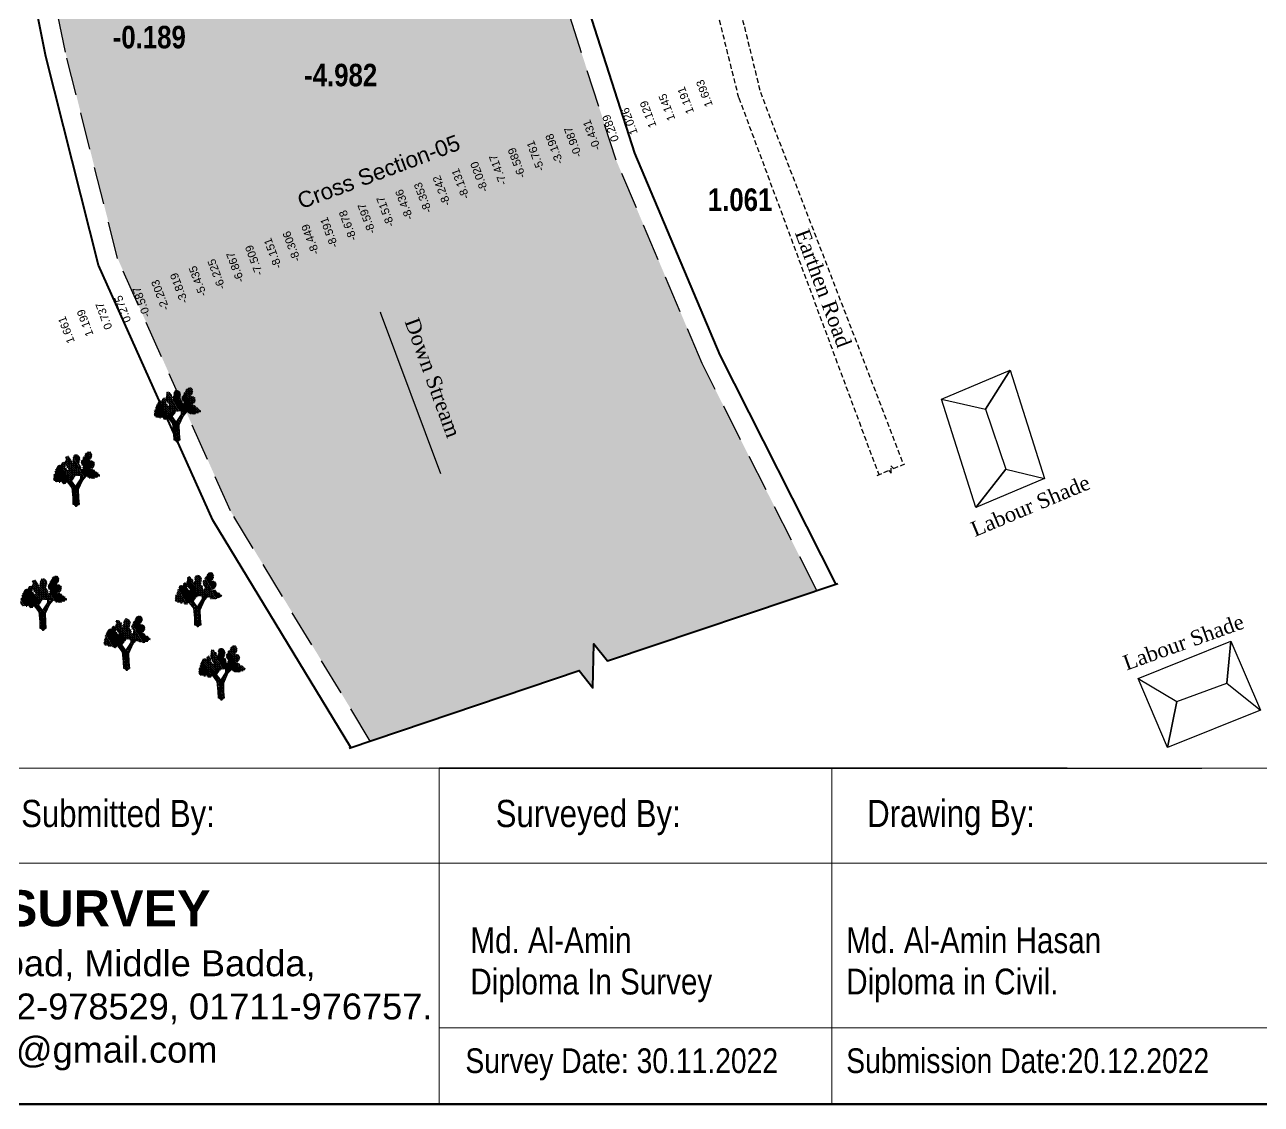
# Model space of a CAD drawing. Header units: inches. Extents: x 771028 to 773337, y 2500430 to 2500783.
# Drawn here: x 772819.9 to 772943.5, y 2500433.3 to 2500541.2 of the extents above; entities that cross this region are included whole.
import ezdxf
from ezdxf import colors
from ezdxf.entities.mleader import LeaderData, LeaderLine
from ezdxf.enums import TextEntityAlignment as Align
from ezdxf.math import Vec2, Vec3

# ---------------------------------------------------------------- set-up
doc = ezdxf.new("R2010")
doc.units = ezdxf.units.IN
doc.header["$MEASUREMENT"] = 0
doc.header["$PDMODE"] = 98
doc.header["$PDSIZE"] = 0.2
doc.linetypes.add('DASHED', pattern=[0.75, 0.5, -0.25])
doc.linetypes.add('DASHED2', pattern=[0.375, 0.25, -0.125])
for name, color, linetype in [('Chainage_TXT', 7, 'Continuous'), ('katcha road', 3, 'Continuous'), ('RL', 7, 'Continuous'), ('text', 7, 'Continuous'), ('TEXTO', 7, 'Continuous'), ('Tree', 3, 'Continuous'), ('Water Body', 4, 'Continuous')]:
    doc.layers.add(name, color=color, linetype=linetype)
for name, color, linetype, lineweight in [('KHAL+RIVER BANK', 160, 'Continuous', 18), ('SHED', 7, 'Continuous', 30), ('Water Line', 4, 'DASHED', 18)]:
    doc.layers.add(name, color=color, linetype=linetype, lineweight=lineweight)
doc.styles.add('MtXpl_Arial_Narrow', font='ARIALNB.TTF')
doc.styles.get("Standard").update_dxf_attribs({"font": 'arial.ttf', "height": 1})
doc.styles.add('SWIS', font='swissc.ttf')
doc.styles.add('text', font='arial.ttf')
doc.styles.add('TR', font='times.ttf')

# ---------------------------------------------------------------- blocks, each defined once
blk = doc.blocks.new('t')
at = {"layer": 'Tree'}
h = blk.add_hatch(dxfattribs=at)
h.set_pattern_fill('TRIANG', color=3, scale=0.184834, angle=0.5862, style=0)
h.set_pattern_definition([(60.5862, (781623.7387, 2539789.74409), (-0.0491814, 0.0832069), [0.0483275, -0.0483275]), (120.5862, (781623.7387, 2539789.74409), (-0.09665, -0.0009888), [0.0483275, -0.0483275]), (0.5862, (781623.71411, 2539789.78569), (0.0474686, 0.0841957), [0.0483275, -0.0483275])])
edge = h.paths.add_edge_path()
edge.add_ellipse((781624.83, 2539792.69), major_axis=(-0.0326, 0.0326), ratio=0.999999, start_angle=162.4468, end_angle=175.4699, ccw=False)
edge.add_ellipse((781625.03, 2539792.39), major_axis=(0.222, 0.222), ratio=0.999996, start_angle=438.0042, end_angle=439.9126, ccw=False)
edge.add_ellipse((781624.83, 2539792.69), major_axis=(-0.0326, 0.0326), ratio=1, start_angle=175.4699, end_angle=272.4468)
edge.add_ellipse((781624.87, 2539793.12), major_axis=(-0.28, 0.28), ratio=1, start_angle=134.2501, end_angle=244.2501)
edge.add_ellipse((781624.96, 2539793.09), major_axis=(-0.232, 0.232), ratio=1, start_angle=254.8821, end_angle=331.8375)
edge.add_ellipse((781624.72, 2539793.45), major_axis=(-0.108, 0.108), ratio=1, start_angle=205.9715, end_angle=240.7481)
edge.add_ellipse((781624.67, 2539793.82), major_axis=(-0.272, 0.272), ratio=1, start_angle=166.7032, end_angle=276.7032)
edge.add_ellipse((781624.81, 2539793.79), major_axis=(0.246, 0.246), ratio=1, start_angle=28.7113, end_angle=138.7113)
edge.add_ellipse((781624.48, 2539793.58), major_axis=(0.13, 0.13), ratio=1, start_angle=53.0847, end_angle=163.0847)
edge.add_ellipse((781624.34, 2539793.3), major_axis=(-0.138, 0.138), ratio=1, start_angle=-39.4241, end_angle=70.5759)
edge.add_ellipse((781624.4, 2539793.18), major_axis=(-0.17, 0.17), ratio=1, start_angle=35.6192, end_angle=141.0424)
edge.add_ellipse((781624.46, 2539792.76), major_axis=(-0.128, 0.128), ratio=1, start_angle=320.301, end_angle=326.3607, ccw=False)
edge.add_ellipse((781624.4, 2539793.18), major_axis=(-0.17, 0.17), ratio=1, start_angle=141.0424, end_angle=145.6192, ccw=False)
edge.add_ellipse((781624.46, 2539792.76), major_axis=(0.128, 0.128), ratio=1, start_angle=56.3607, end_angle=160.301)
edge.add_ellipse((781624.18, 2539792.43), major_axis=(-0.2, 0.2), ratio=1, start_angle=-70.5154, end_angle=-34.5542)
edge.add_ellipse((781623.81, 2539792.81), major_axis=(0.238, 0.238), ratio=1, start_angle=296.6322, end_angle=355.9959)
edge.add_ellipse((781623.9, 2539792.95), major_axis=(-0.13, 0.13), ratio=1, start_angle=254.4777, end_angle=302.809)
edge.add_ellipse((781623.78, 2539793.29), major_axis=(-0.16, 0.16), ratio=1, start_angle=178.2297, end_angle=239.0569)
edge.add_ellipse((781624, 2539793.35), major_axis=(-0.00461, 0.00461), ratio=1, start_angle=170.5862, end_angle=280.5862)
edge.add_ellipse((781623.65, 2539793.54), major_axis=(-0.28, 0.28), ratio=1, start_angle=198.0208, end_angle=308.0208)
edge.add_ellipse((781623.76, 2539793.65), major_axis=(-0.2, 0.2), ratio=1, start_angle=-32.4631, end_angle=77.5369)
edge.add_ellipse((781623.68, 2539793.29), major_axis=(-0.184, 0.184), ratio=1, start_angle=-7.9801, end_angle=68.0696)
edge.add_ellipse((781623.38, 2539793.04), major_axis=(0.111, 0.111), ratio=1, start_angle=23.9224, end_angle=76.1671)
edge.add_ellipse((781623.23, 2539793.3), major_axis=(-0.0972, 0.0972), ratio=1, start_angle=165.1396, end_angle=275.1396)
edge.add_ellipse((781623.17, 2539793.46), major_axis=(-0.11, 0.11), ratio=1, start_angle=203.6403, end_angle=313.6403)
edge.add_ellipse((781622.99, 2539793.59), major_axis=(0.136, 0.136), ratio=1, start_angle=322.313, end_angle=432.313)
edge.add_ellipse((781622.96, 2539793.67), major_axis=(0.0783, 0.0783), ratio=1, start_angle=80.5862, end_angle=190.5862)
edge.add_ellipse((781622.94, 2539793.53), major_axis=(0.0461, 0.0461), ratio=1, start_angle=80.5862, end_angle=190.5862)
edge.add_ellipse((781623.06, 2539793.28), major_axis=(0.175, 0.175), ratio=1, start_angle=83.6024, end_angle=193.6024)
edge.add_ellipse((781623.24, 2539793.03), major_axis=(-0.225, 0.225), ratio=1, start_angle=38.1087, end_angle=119.8169)
edge.add_ellipse((781623.23, 2539792.54), major_axis=(-0.138, 0.138), ratio=1, start_angle=-22.6137, end_angle=41.388)
edge.add_ellipse((781622.96, 2539792.56), major_axis=(-0.0591, 0.0591), ratio=1, start_angle=219.9686, end_angle=331.9586)
edge.add_ellipse((781622.8, 2539792.67), major_axis=(-0.098, 0.098), ratio=1, start_angle=211.8049, end_angle=321.8049)
edge.add_ellipse((781622.55, 2539793.01), major_axis=(0.213, 0.213), ratio=1, start_angle=274.3377, end_angle=384.3377)
edge.add_ellipse((781622.72, 2539793.09), major_axis=(0.15, 0.15), ratio=1, start_angle=62.6882, end_angle=153.1574)
edge.add_ellipse((781622.43, 2539792.93), major_axis=(-0.0909, 0.0909), ratio=1, start_angle=236.6482, end_angle=269.1974, ccw=False)
edge.add_ellipse((781622.72, 2539793.09), major_axis=(0.15, 0.15), ratio=1, start_angle=153.1574, end_angle=172.6882, ccw=False)
edge.add_ellipse((781622.43, 2539792.93), major_axis=(-0.0909, 0.0909), ratio=1, start_angle=269.1974, end_angle=346.6482)
edge.add_ellipse((781622.35, 2539792.83), major_axis=(-0.151, 0.151), ratio=1, start_angle=-47.0144, end_angle=62.9856)
edge.add_ellipse((781622.17, 2539792.63), major_axis=(0.0949, 0.0949), ratio=1, start_angle=51.5035, end_angle=161.5035)
edge.add_ellipse((781622.12, 2539792.43), major_axis=(0.111, 0.111), ratio=1, start_angle=73.453, end_angle=183.453)
edge.add_ellipse((781622.01, 2539792.17), major_axis=(-0.101, 0.101), ratio=1, start_angle=-47.3747, end_angle=87.6149)
edge.add_ellipse((781622.09, 2539791.91), major_axis=(-0.173, 0.173), ratio=1, start_angle=5.1881, end_angle=149.8403)
edge.add_ellipse((781622.34, 2539791.86), major_axis=(0.18, 0.18), ratio=1, start_angle=179.58, end_angle=284.6713)
edge.add_ellipse((781622.75, 2539791.68), major_axis=(-0.139, 0.139), ratio=1, start_angle=12.6288, end_angle=30.3547, ccw=False)
edge.add_ellipse((781622.34, 2539791.86), major_axis=(0.18, 0.18), ratio=1, start_angle=284.6713, end_angle=298.3122, ccw=False)
edge.add_ellipse((781622.75, 2539791.68), major_axis=(0.139, 0.139), ratio=1, start_angle=120.3547, end_angle=336.7653)
edge.add_line((781622.93, 2539791.75), (781623.52, 2539791.99))
edge.add_line((781623.52, 2539791.99), (781623.73, 2539792.2))
edge.add_line((781623.73, 2539792.2), (781624.11, 2539792.16))
edge.add_line((781624.11, 2539792.16), (781624.54, 2539792.11))
edge.add_ellipse((781624.61, 2539792.14), major_axis=(-0.0506, 0.0506), ratio=1, start_angle=62.5937, end_angle=215.1469)
edge.add_ellipse((781624.87, 2539792.15), major_axis=(0.134, 0.134), ratio=1, start_angle=144.0476, end_angle=254.0476)
edge.add_ellipse((781625.13, 2539792.12), major_axis=(-0.152, 0.152), ratio=1, start_angle=82.3199, end_angle=192.3199)
edge.add_ellipse((781625.39, 2539792.16), major_axis=(-0.124, 0.124), ratio=1, start_angle=107.1248, end_angle=217.1248)
edge.add_ellipse((781625.63, 2539792.22), major_axis=(0.0729, 0.0729), ratio=1, start_angle=189.0013, end_angle=299.0013)
edge.add_ellipse((781625.62, 2539792.18), major_axis=(-0.0768, 0.0768), ratio=1, start_angle=227.881, end_angle=337.881)
edge.add_ellipse((781625.39, 2539792.29), major_axis=(-0.131, 0.131), ratio=1, start_angle=221.3292, end_angle=331.3292)
edge.add_ellipse((781625.03, 2539792.39), major_axis=(-0.222, 0.222), ratio=1, start_angle=239.9126, end_angle=348.0042)
h = blk.add_hatch(dxfattribs=at)
h.set_pattern_fill('GRAVEL', color=252, scale=0.199621, angle=0.5862, style=0)
h.set_pattern_definition([(228.59898579, (774389.84682, 2525920.667561), (-2.201183780362, -2.527950541338), [0.0374503114, -3.707587512]), (185.55588576, (774389.822052, 2525920.63947), (3.337375255548, 0.312524068032), [0.06426591, -6.36232316]), (133.09658573, (774389.758088, 2525920.633248), (2.814843158658, -3.033394543535), [0.045314721, -4.48616294]), (267.85988576, (774389.650243, 2525920.562549), (0.221393154429, 5.569885992107), [0.05852321, -5.793796674]), (293.41988573, (774389.648058, 2525920.504067), (-1.425936838065, 3.325982387178), [0.0573866397, -5.681285121]), (357.85988575, (774389.670867, 2525920.451407), (-5.569885985988, 0.221393154699), [0.05852321, -5.7937966676]), (38.28038579, (774389.729349, 2525920.449222), (-3.590097974692, -2.820538834573), [0.0773939513, -7.6619950553]), (72.841485774, (774389.790102, 2525920.497168), (1.8858129165, 6.143675998283), [0.073067858, -7.233720451]), (122.01578573, (774389.811659, 2525920.566984), (-2.263839955844, 3.595790265403), [0.058721407, -5.813425684]), (175.82258575, (774389.780527, 2525920.616774), (3.06471903952, -0.2470228415), [0.0670395537, -3.284936739]), (222.98358579, (774389.713666, 2525920.621658), (-3.3088981878724, -3.0960433214184), [0.0866966804, -8.58297776]), (139.40028573, (774389.92584, 2525920.562585), (-1.96555141564, 1.65017548232), [0.029590634, -2.929485306]), (172.05538575, (774389.903372, 2525920.581842), (3.624270030557, -0.51968354593), [0.056296, -5.5733173403]), (225.5861858, (774389.84762, 2525920.58962), (0.0028478828, -0.278351988), [0.0393668646, -0.354302616]), (203.78478578, (774389.82779, 2525920.622825), (1.386063665796, 0.57094358156), [0.0211998336, -2.0987760127]), (292.38758573, (774389.80839, 2525920.614276), (-0.28689552322, 0.83220790027), [0.029980904, -1.4690684686]), (31.5499858, (774389.81981, 2525920.586554), (0.82935938363, 0.5652481353), [0.048694368, -1.574447157]), (162.15128574, (774389.86131, 2525920.61203), (0.55955180165, -0.27265569247), [0.035210853, -0.845061311]), (16.97568577, (774389.646947, 2525920.612624), (2.774976003668, 0.863532501921), [0.0493265385, -4.883339836]), (70.93238578, (774389.694124, 2525920.627025), (-1.082079576822, -3.0732630302), [0.041382238, -4.096832916]), (293.78478573, (774389.860737, 2525920.667703), (-0.57094358094, 1.38606366732), [0.042399389, -2.077576459]), (344.19668574, (774389.877837, 2525920.628905), (-2.792063253522, 0.80657485144), [0.0493265385, -4.883339836]), (340.03018574, (774389.648713, 2525920.440046), (-1.397455774154, 0.5424632748), [0.0475672624, -2.3307969706]), (295.36128573, (774389.69342, 2525920.4238), (-1.423084044796, 3.047632486923), [0.0398559545, -3.9457453383]), (67.38758578, (774389.86637, 2525920.38938), (0.54246476351, 1.39745520246), [0.042399389, -2.077576459]), (17.94018577, (774389.88267, 2525920.42852), (-3.607183771754, -1.150428548006), [0.0466628497, -4.6196095967]), (70.03018578, (774389.729976, 2525920.387985), (-0.542463274195, -1.39745577569), [0.023783631, -2.354580604]), (101.89608574, (774389.849667, 2525920.38921), (-0.2897427723, 1.11055994212), [0.0141939063, -1.4052020144]), (166.54998574, (774389.84674, 2525920.4031), (0.83790373334, -0.269807714), [0.0573866396, -1.0903475445]), (186.59518576, (774389.790928, 2525920.416446), (2.780671067375, 0.306830530263), [0.053181914, -5.2650019785]), (304.2762857, (774389.82007, 2525920.5615), (-0.28404803566, 0.55385579515), [0.040146569, -0.963517936]), (353.74338575, (774389.842676, 2525920.528328), (4.737677938277, -0.508292039723), [0.070091007, -6.938997717]), (61.53158578, (774389.91235, 2525920.52069), (-1.093472439868, -1.95985494852), [0.0286594983, -2.837298683]), (90.5861858, (774389.926, 2525920.54588), (-0.2811997836, 0.27550402), [0.016701988, -0.261664482]), (120.84258573, (774389.785276, 2525920.42474), (1.133341363665, -1.937072484367), [0.0386717835, -3.828518815]), (48.59898579, (774389.76545, 2525920.457943), (2.201183780362, 2.527950541338), [0.074900623, -3.6701372004]), (0.5861858, (774389.81498, 2525920.51413), (0.27550402, 0.281199784), [0.072375282, -0.205991188]), (325.89098573, (774389.887355, 2525920.514866), (-2.803452616434, 1.919986907672), [0.044013636, -4.357346628]), (254.64078577, (774389.923797, 2525920.490185), (-0.26696034291, -1.116255524725), [0.040530715, -1.986007809]), (208.23218578, (774389.913061, 2525920.451102), (-5.260206123652, -2.837630910818), [0.065990947, -6.5331146306]), (176.01228575, (774389.854921, 2525920.419885), (-3.62142274416, 0.2413279886015), [0.0698140323, -6.9115816816])])
h.paths.add_polyline_path([(781622.93, 2539791.75), (781623.39, 2539791.16), (781623.48, 2539790.32), (781623.49, 2539789.76), (781623.97, 2539789.75), (781623.92, 2539790.32), (781623.9, 2539791.01), (781624.09, 2539791.44), (781624.26, 2539791.8), (781624.54, 2539792.11), (781624.48, 2539792.21), (781624.24, 2539791.92), (781624.22, 2539792.2), (781624.11, 2539792.16), (781624.11, 2539791.91), (781623.68, 2539791.22), (781623.31, 2539791.74), (781623.52, 2539791.99), (781623.45, 2539792.2), (781623.13, 2539791.73), (781622.95, 2539792.01)])
at = {"layer": 'Tree', "color": 229}
for p, q in [((781623.39, 2539791.16, 16.35), (781623.39, 2539791.16, 16.35)), ((781623.48, 2539790.32, 16.35), (781623.48, 2539790.32, 16.35)), ((781623.92, 2539790.32, 16.35), (781623.92, 2539790.32, 16.35))]:
    blk.add_line(p, q, dxfattribs=at)
at = {"layer": 'Tree', "color": 229, "elevation": 16.35}
for points in [[(781624.54, 2539792.11), (781624.26, 2539791.8), (781623.9, 2539791.01), (781623.92, 2539790.32), (781623.97, 2539789.75), (781623.49, 2539789.75), (781623.48, 2539790.32), (781623.39, 2539791.16), (781622.93, 2539791.75)], [(781622.95, 2539792.01), (781623.13, 2539791.73), (781623.45, 2539792.2)], [(781623.52, 2539791.99), (781623.31, 2539791.74), (781623.68, 2539791.22), (781624.11, 2539791.91), (781624.11, 2539792.16)], [(781624.22, 2539792.2), (781624.24, 2539791.92), (781624.48, 2539792.21)]]:
    blk.add_lwpolyline(points, dxfattribs=at)
at = {"layer": 'Tree'}
blk.add_point((781623.74, 2539789.74, 3.89), dxfattribs=at)
blk = doc.blocks.new('dffmhdsrt')
at = {"layer": 'RL', "lineweight": 5, "style": 'text'}
for s, p in [('1.661', (773047.05, 2500611.95)), ('1.199', (773049.05, 2500611.95)), ('0.737', (773051.05, 2500611.95)), ('0.275', (773053.05, 2500611.95)), ('-0.587', (773055.05, 2500611.95)), ('-2.203', (773057.05, 2500611.95)), ('-3.819', (773059.05, 2500611.95)), ('-5.435', (773061.05, 2500611.95)), ('-6.225', (773063.05, 2500611.95)), ('-6.867', (773065.05, 2500611.95)), ('-7.509', (773067.05, 2500611.95)), ('-8.151', (773069.05, 2500611.95)), ('-8.306', (773071.05, 2500611.95)), ('-8.449', (773073.05, 2500611.95)), ('-8.591', (773075.05, 2500611.95)), ('-8.678', (773077.05, 2500611.95)), ('-8.597', (773079.05, 2500611.95)), ('-8.517', (773081.05, 2500611.95)), ('-8.436', (773083.05, 2500611.95)), ('-8.353', (773085.05, 2500611.95)), ('-8.242', (773087.05, 2500611.95)), ('-8.131', (773089.05, 2500611.95)), ('-8.020', (773091.05, 2500611.95)), ('-7.417', (773093.05, 2500611.95)), ('-6.589', (773095.05, 2500611.95)), ('-5.761', (773097.05, 2500611.95)), ('-3.198', (773099.05, 2500611.95)), ('-0.987', (773101.05, 2500611.95)), ('-0.431', (773103.05, 2500611.95)), ('0.289', (773105.05, 2500611.95)), ('1.026', (773107.05, 2500611.95)), ('1.129', (773109.05, 2500611.95)), ('1.145', (773111.05, 2500611.95)), ('1.191', (773113.05, 2500611.95)), ('1.693', (773115.05, 2500611.95))]:
    blk.add_text(s, height=0.8, rotation=90, dxfattribs=at).set_placement(p, align=Align.MIDDLE_CENTER)

msp = doc.modelspace()

# ---------------------------------------------------------------- hatches: boundary and pattern name
at = {"layer": 'Water Line', "linetype": 'Continuous', "lineweight": 9, "ltscale": 15, "true_color": 0x7aafdf}
h = msp.add_hatch(dxfattribs=at)
h.set_pattern_fill('ANSI33', color=143, scale=8, angle=25)
h.set_pattern_definition([(70, (447.3862, -0.1516), (-1.8793852416, 0.6840402867), []), (70, (448.6679, 0.446), (-1.8793852416, 0.6840402867), [1, -0.5])])
h.paths.add_polyline_path([(772872.902, 2500626.151), (772878.047, 2500666.442), (772849.162, 2500666.614), (772848.425, 2500668.679), (772846.9, 2500664.566), (772846.162, 2500666.632), (772817.283, 2500666.803), (772815.296, 2500653.352), (772813.675, 2500642.755), (772812.979, 2500623.434), (772813.941, 2500606.344), (772815.463, 2500584.685), (772815.632, 2500583.559), (772870.847, 2500579.257), (772870.704, 2500592.792), (772872.177, 2500613.386)])
h.paths.add_polyline_path([(772870.847, 2500579.257), (772815.632, 2500583.559), (772816.609, 2500577.08), (772871.035, 2500572.086), (772870.899, 2500574.288)])
h.paths.add_polyline_path([(772871.035, 2500572.086), (772816.609, 2500577.08), (772817.885, 2500568.617), (772823.964, 2500538.425), (772829.19, 2500517.811), (772840.471, 2500492.584), (772854.441, 2500469.608), (772875.32, 2500476.644), (772876.688, 2500474.931), (772876.794, 2500479.315), (772878.163, 2500477.602), (772899.069, 2500484.647), (772887.605, 2500507.313), (772879.011, 2500527.63), (772874.348, 2500542.074), (772871.855, 2500558.815)])
h.paths.add_polyline_path([(772835.554, 2500646.03), (772836.464, 2500634.543), (772840.387, 2500635.155), (772839.477, 2500646.642)], flags=16)

# ---------------------------------------------------------------- linework, layer by layer
at = {"lineweight": 15}
for p, q in [((772679.64, 2500466.901, 0), (773032.44, 2500466.901, 0)), ((772900.556, 2500466.901), (772900.556, 2500433.324)), ((773032.133, 2500457.409), (772774.292, 2500457.41)), ((772987.667, 2500440.964), (772861.333, 2500440.964))]:
    msp.add_line(p, q, dxfattribs=at)
at = {"linetype": 'DASHED', "lineweight": 25}
msp.add_line((772861.332, 2500466.902), (772914.386, 2500466.901), dxfattribs=at)
at = {"lineweight": 25}
msp.add_line((772874.603, 2500466.895), (772937.534, 2500466.895), dxfattribs=at)
msp.add_lwpolyline([(772679.64, 2500433.324), (773032.44, 2500433.324), (773032.44, 2500682.804), (772679.64, 2500682.804)], close=True)
at = {"lineweight": 50}
msp.add_lwpolyline([(772679.64, 2500433.324), (773032.44, 2500433.324), (773032.44, 2500682.804), (772679.64, 2500682.804)], close=True, dxfattribs=at)
at = {"lineweight": 25}
msp.add_lwpolyline([(772924.099, 2500466.903), (772861.332, 2500466.903)], close=True, dxfattribs=at)
at = {"lineweight": 15}
msp.add_lwpolyline([(772861.333, 2500433.324), (772861.333, 2500466.902), (772924.099, 2500466.901)], dxfattribs=at)
at = {"layer": 'katcha road', "linetype": 'DASHED2', "lineweight": 25, "ltscale": 2}
for p, q in [((772906.506, 2500496.36, 6.926), (772906.475, 2500497.09, 6.926)), ((772906.475, 2500497.09, 6.926), (772906.721, 2500496.821, 6.926)), ((772906.259, 2500496.63, 6.926), (772906.506, 2500496.36, 6.926))]:
    msp.add_line(p, q, dxfattribs=at)
for points, elevation in [([(772891.277, 2500533.848), (772889.158, 2500542.356), (772886.878, 2500553.008), (772886.342, 2500560.532), (772886.278, 2500567.016), (772886.467, 2500568.353), (772889.292, 2500570.303), (772890.861, 2500571.805), (772892.987, 2500574.652), (772892.987, 2500574.652)], 10.989), ([(772899.167, 2500571.407), (772894.936, 2500571.799), (772892, 2500569.745), (772889.963, 2500565.98), (772889.063, 2500560.948), (772888.885, 2500554.296), (772889.856, 2500548.122), (772891.831, 2500540.939), (772893.423, 2500534.404), (772907.727, 2500497.236)], 10.989), ([(772891.277, 2500533.848), (772905.253, 2500496.214)], 2.863), ([(772906.721, 2500496.821), (772907.894, 2500497.305)], 6.926), ([(772905.087, 2500496.145), (772906.259, 2500496.63)], 2.863)]:
    msp.add_lwpolyline(points, dxfattribs=dict(at, elevation=elevation))
at = {"layer": 'KHAL+RIVER BANK', "lineweight": 40, "ltscale": 15}
for points in [[(772852.498, 2500468.953), (772838.697, 2500491.652), (772827.294, 2500517.152), (772822.013, 2500537.981), (772815.915, 2500568.271), (772813.473, 2500584.465), (772811.945, 2500606.218), (772810.977, 2500623.413), (772811.68, 2500642.943), (772813.318, 2500653.65), (772815.264, 2500666.815)], [(772900.984, 2500485.292), (772889.42, 2500508.155), (772880.887, 2500528.328), (772876.302, 2500542.532), (772873.846, 2500559.024), (772872.899, 2500574.36), (772872.705, 2500592.732), (772874.173, 2500613.258), (772874.895, 2500625.968), (772880.061, 2500666.43)], [(772852.328, 2500468.896), (772875.32, 2500476.644), (772876.688, 2500474.931), (772876.794, 2500479.315), (772878.163, 2500477.602), (772901.155, 2500485.35)]]:
    msp.add_lwpolyline(points, dxfattribs=at)
at = {"layer": 'SHED', "lineweight": 30}
for points in [[(772911.544, 2500503.741), (772918.397, 2500506.644), (772921.808, 2500495.832), (772914.956, 2500492.929)], [(772931.168, 2500475.844), (772940.46, 2500479.566), (772943.42, 2500472.691), (772934.128, 2500468.97)]]:
    msp.add_lwpolyline(points, close=True, dxfattribs=at)
for points in [[(772911.544, 2500503.741), (772915.915, 2500502.753), (772918.397, 2500506.644), (772915.915, 2500502.753), (772917.946, 2500496.747), (772914.956, 2500492.929), (772917.946, 2500496.747), (772921.808, 2500495.832)], [(772931.168, 2500475.844), (772935.045, 2500473.55), (772934.128, 2500468.97), (772935.045, 2500473.55), (772940.058, 2500475.394), (772940.46, 2500479.566), (772940.058, 2500475.394), (772943.42, 2500472.691)]]:
    msp.add_lwpolyline(points, dxfattribs=at)
at = {"layer": 'Water Body', "linetype": 'DASHED2', "lineweight": 30, "ltscale": 15}
for points in [[(772854.441, 2500469.608), (772840.471, 2500492.584), (772829.19, 2500517.811), (772823.964, 2500538.425), (772817.885, 2500568.617), (772815.463, 2500584.685), (772813.941, 2500606.344), (772812.979, 2500623.434), (772813.675, 2500642.755), (772815.296, 2500653.352), (772817.283, 2500666.803)], [(772899.069, 2500484.647), (772887.605, 2500507.313), (772879.011, 2500527.63), (772874.348, 2500542.074), (772871.855, 2500558.815), (772870.899, 2500574.288), (772870.704, 2500592.792), (772872.177, 2500613.386), (772872.902, 2500626.151), (772878.047, 2500666.442)]]:
    msp.add_lwpolyline(points, dxfattribs=at)

# ---------------------------------------------------------------- block references
at = {"xscale": 1.2, "yscale": 1.2, "zscale": 1.2}
for p in [(-165113.36, -547248.055, -4.67), (-165123.433, -547254.481, -4.67), (-165126.733, -547266.868, -4.67), (-165111.267, -547266.521, -4.67), (-165118.392, -547270.861, -4.67), (-165108.925, -547273.825, -4.67)]:
    msp.add_blockref('t', p, dxfattribs=at)
at = {"layer": 'Chainage_TXT', "rotation": 20.3290875241062}
msp.add_blockref('dffmhdsrt', (916670.008, -112910.503), dxfattribs=at)

# ---------------------------------------------------------------- texts
at = {"layer": 'RL', "style": 'MtXpl_Arial_Narrow'}
for s, p in [('-0.189', (772828.704, 2500538.796)), ('-4.982', (772847.83, 2500535.004)), ('1.061', (772888.175, 2500522.556))]:
    msp.add_text(s, height=2.2482, rotation=359.99948, dxfattribs=at).set_placement(p)
at = {"layer": 'text', "color": 7, "lineweight": 5, "style": 'text'}
msp.add_text('Cross Section-05', height=1.6, rotation=20.55655, dxfattribs=at).set_placement((772847.533, 2500522.715))
at = {"layer": 'text', "style": 'TR'}
for s, rotation, p in [('Earthen Road', 290.37291, (772897.554, 2500520.645, 2.863)), ('Down Stream', 290.00647, (772858.556, 2500511.789)), ('Labour Shade', 22.6663, (772914.573, 2500490.671)), ('Labour Shade', 19.76978, (772929.76, 2500477.341))]:
    msp.add_text(s, height=1.5, rotation=rotation, dxfattribs=at).set_placement(p, align=Align.MIDDLE_LEFT)
at = {"layer": 'text', "linetype": 'Continuous', "lineweight": 15, "style": 'SWIS'}
for s, p in [('Drawing Created & Submitted By:', (772815.669, 2500462.032)), ('Surveyed By:', (772876.221, 2500462.032)), ('Drawing By:', (772912.484, 2500462.032))]:
    msp.add_text(s, height=2.71383, rotation=359.99986, dxfattribs=at).set_placement(p, align=Align.MIDDLE)
at = {"layer": 'text', "color": 5, "insert": (772776.81, 2500454.695, -0.002), "char_height": 2.58865, "width": 89.26361, "attachment_point": 1, "style": 'text'}
msp.add_mtext('{\\fArial|b1|i0|c0|p34;\\H1.38889x;\\C6;THE B.N. SOIL & SURVEY\\C86; \\fArial|b0|i0|c0|p34;\\H0.72x;\\P\\C85;\\c4766296;House # 819, Po Office Road, Middle Badda,\\P\\C215;\\c10507177;Badda, Dhaka-1212, 01902-978529, 01711-976757.\\C236;\\P\\C11;\\c7500274;Email: thebnsoilandsurvey@gmail.com}', dxfattribs=at)
at = {"layer": 'TEXTO', "linetype": 'ByBlock', "lineweight": 15, "style": 'SWIS'}
for s, height, p in [('Md. Al-Amin', 2.58213, (772864.446, 2500448.416)), ('Md. Al-Amin Hasan', 2.58213, (772902.008, 2500448.416)), ('Diploma In Survey', 2.58213, (772864.446, 2500444.288)), ('Diploma in Civil. ', 2.58213, (772902.008, 2500444.288)), ('Survey Date: 30.11.2022', 2.46588, (772863.945, 2500436.443)), ('Submission Date:20.12.2022', 2.46588, (772902.008, 2500436.443))]:
    msp.add_text(s, height=height, rotation=359.99986, dxfattribs=at).set_placement(p)

# ---------------------------------------------------------------- leaders
at = {"layer": 'text'}
ml = msp.add_multileader_mtext('Standard', dxfattribs=at)
ml.set_content('', color=256)
ml.set_leader_properties()
ml.build(insert=Vec2(0, 0))
ml.multileader.update_dxf_attribs({"text_right_attachment_type": 6, "dogleg_length": 0.36, "arrow_head_size": 2})
ctx = ml.context
ctx.base_point, ctx.char_height, ctx.arrow_head_size, ctx.landing_gap_size, ctx.plane_origin, ctx.plane_x_axis, ctx.plane_y_axis = Vec3(772855.457, 2500512.414), 1, 2, 0.09, Vec3(772862.21, 2500494.411), Vec3(-0.9365358, -0.350572), Vec3(0.350572, -0.9365358)
ctx.right_attachment, ctx.text_align_type = 6, 2
notes = []
notes.append((ctx, [(1, (1, 1, 0), (772855.457, 2500512.414), (-1, 0), 1.396982529655588e-11, [(0, [(772862.21, 2500494.411)], 0, [])])]))
ctx.mtext.insert, ctx.mtext.text_direction, ctx.mtext.rotation, ctx.mtext.alignment, ctx.mtext.flow_direction = Vec3(772855.892, 2500511.509), Vec3(-0.9365358, -0.350572), 3.4997745, 3, 5
for ctx, leaders in notes:
    for number, flags, end, landing, length, lines in leaders:
        leader = LeaderData()
        leader.index, (leader.has_last_leader_line, leader.has_dogleg_vector, leader.attachment_direction) = number, flags
        leader.last_leader_point, leader.dogleg_vector, leader.dogleg_length = Vec3(end), Vec3(landing), length
        for number, points, colour, breaks in lines:
            line = LeaderLine()
            line.index, line.vertices, line.color, line.breaks = number, Vec3.list(points), colors.encode_raw_color(colour), breaks
            leader.lines.append(line)
        ctx.leaders.append(leader)

doc.saveas('drawing.dxf')
